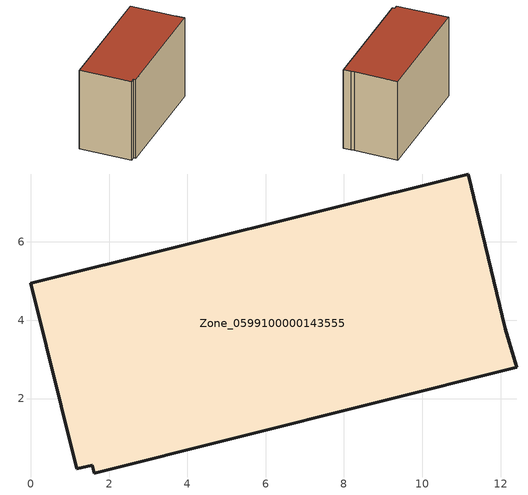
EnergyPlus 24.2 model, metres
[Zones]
Zone_0599100000143555
 floor ground (C_G): 1.62,0.1 1.57,0.3 1.18,0.2 0,4.94 11.18,7.74 12.12,3.78 12.22,3.44 12.41,2.79 z0
 wall outside (C_F): 12.12,3.78 11.18,7.74 0,4.94 1.18,0.2 1.57,0.3 1.62,0.1 12.41,2.79 12.22,3.44 12.12,3.78 z0:7.95
 roof outside (C_R): 1.57,0.3 1.62,0.1 12.41,2.79 12.22,3.44 12.12,3.78 11.18,7.74 0,4.94 1.18,0.2 z7.95
[BUILDING]
Pand.0599100000143555: North Axis=0; Terrain=City; Loads Convergence Tolerance Value=0.04; Temperature Convergence Tolerance Value=0.4; Solar Distribution=FullExterior; Maximum Number of Warmup Days=25; Minimum Number of Warmup Days=1
[Site:Location]
Rotterdam.The.Hague.AP_ZH_NLD Design_Conditions: Latitude=51.96; Longitude=4.45; Time Zone=1; Elevation=-4.5
[SITE:GROUNDTEMPERATURE:BUILDINGSURFACE]
18, 18, 18, 18, 18, 18, 18, 18, 18, 18, 18, 18
[MATERIAL] Thermal Absorptance=0.9; Solar Absorptance=0.7; Visible Absorptance=0.7
Name | Roughness | Thickness | Conductivity | Density | Specific Heat
G.TI.1975-1991 | MediumSmooth | 0.15 | 0.288461 | 540 | 1210
F.TI.1975-1991 | Rough | 0.3 | 0.230769 | 1920 | 840
R.TI.1975-1991 | MediumRough | 0.2 | 0.153846 | 1500 | 1000
[CONSTRUCTION]
C_G: G.TI.1975-1991
C_F: F.TI.1975-1991
C_R: R.TI.1975-1991
[ZONE]
Zone_0599100000143555: Type=1; Multiplier=1; Ceiling Height=Autocalculate; Volume=Autocalculate; Floor Area=autocalculate; Part of Total Floor Area=Yes
[ZONEINFILTRATION:DESIGNFLOWRATE]
Infil_Zone_0599100000143555: Zone or ZoneList or Space or SpaceList=Zone_0599100000143555; Schedule=AlwaysOn; Design Flow Rate Calculation Method=Flow/Area; Flow Rate per Floor Area=0.003; Constant Term Coefficient=1; Temperature Term Coefficient=0; Velocity Term Coefficient=0; Velocity Squared Term Coefficient=0
[HVACTEMPLATE:ZONE:IDEALLOADSAIRSYSTEM]
Zone_0599100000143555: Maximum Heating Supply Air Temperature=50; Minimum Cooling Supply Air Temperature=13; Maximum Heating Supply Air Humidity Ratio=0.0156; Minimum Cooling Supply Air Humidity Ratio=0.0077; Heating Limit=NoLimit; Cooling Limit=NoLimit; Dehumidification Control Type=ConstantSensibleHeatRatio; Cooling Sensible Heat Ratio=0.7; Dehumidification Setpoint=60; Humidification Control Type=None; Humidification Setpoint=30; Outdoor Air Method=None; Outdoor Air Flow Rate per Person=0.00944; Outdoor Air Flow Rate per Zone Floor Area=0; Outdoor Air Flow Rate per Zone=0; Demand Controlled Ventilation Type=None; Outdoor Air Economizer Type=NoEconomizer; Heat Recovery Type=None; Sensible Heat Recovery Effectiveness=0.7; Latent Heat Recovery Effectiveness=0.65
[ZONECONTROL:THERMOSTAT]
ThermostatControl_Zone_0599100000143555: Zone or ZoneList=Zone_0599100000143555; Control Type Schedule=DualSetpointControlType; Control 1=Thermostat_Zone_0599100000143555; Temperature Difference Between Cutout And Setpoint=0
[THERMOSTATSETPOINT:DUALSETPOINT]
Thermostat_Zone_0599100000143555: Heating Setpoint Temperature Schedule=HeatingSetpoint_Zone_0599100000143555; Cooling Setpoint Temperature Schedule=CoolingSetpoint_Zone_0599100000143555
[SCHEDULE:COMPACT]
HeatingSetpoint_Zone_0599100000143555: Through: 12/31, For: AllDays, Until: 24:00, 21
CoolingSetpoint_Zone_0599100000143555: Through: 12/31, For: AllDays, Until: 24:00, 24
DualSetpointControlType: Through: 12/31, For: AllDays, Until: 24:00, 4
AlwaysOn: Through: 12/31, For: AllDays, Until: 24:00, 1
